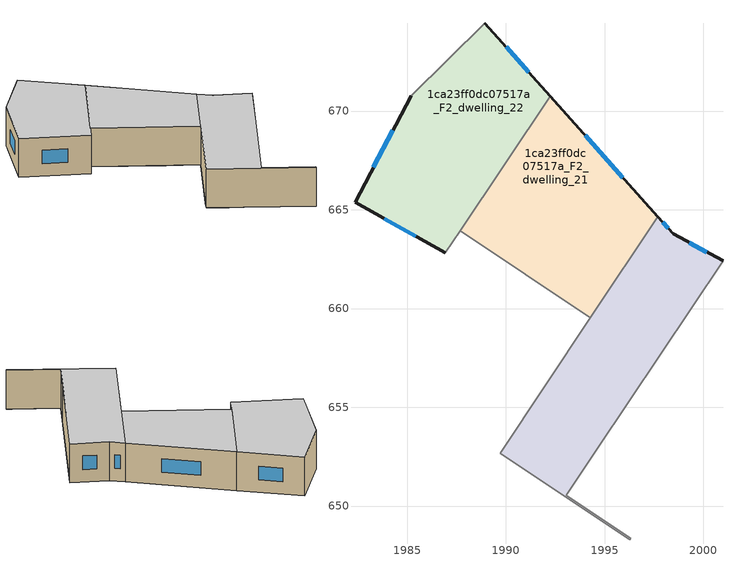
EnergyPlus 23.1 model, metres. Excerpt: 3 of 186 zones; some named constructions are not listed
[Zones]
1ca23ff0dc07517a_F2_dwelling_19
 floor to 1ca23ff0dc07517a_F1_dwelling_19 (EU_floor_Construction): 2001,662.42 1993.06,650.54 1995.95,648.6 1992,651.15 1991.08,651.76 1998.73,663.64 z6
 floor to 1ca23ff0dc07517a_F1_dwelling_21 (EU_floor_Construction): 1998.48,663.78 1998.73,663.64 1991.57,652.52 1990.19,653.41 1997.71,664.64 z6
 floor to 1ca23ff0dc07517a_F1_dwelling_16 (EU_floor_Construction): 1995.95,648.6 1996.32,648.36 1996.28,648.29 1992,651.15 z6
 floor to 1ca23ff0dc07517a_F1_dwelling_20 (EU_floor_Construction): 1991.57,652.52 1991.08,651.76 1989.71,652.68 1990.19,653.41 z6
 wall outside (EU_wall_Construction): 2001,662.42 1998.48,663.78 1997.71,664.64 z6:9
 wall to 1ca23ff0dc07517a_F2_dwelling_14 (EU_wall_Construction): 1996.28,648.29 1996.32,648.36 1993.06,650.54 1994.64,652.91 z6:9
 wall to 1ca23ff0dc07517a_F2_dwelling_16 (EU_wall_Construction): 1989.71,652.68 1996.28,648.29 z6:9
 wall to 1ca23ff0dc07517a_F2_dwelling_20 (EU_wall_Construction): 1994.29,659.53 1989.71,652.68 z6:9
 wall to 1ca23ff0dc07517a_F2_dwelling_17 (EU_wall_Construction): 1994.64,652.91 2001,662.42 z6:9
 wall to 1ca23ff0dc07517a_F2_dwelling_21 (EU_wall_Construction): 1997.71,664.64 1994.29,659.53 z6:9
 window (EU_Window_Construction): 1998.23,664.06 1997.96,664.36 / 2000.18,662.86 1999.3,663.34 z6.98:8.02
 ceiling to 1ca23ff0dc07517a_F3_dwelling_19 (EU_floor_Construction): 1996.32,648.36 1993.06,650.54 2001,662.42 1998.48,663.78 1997.71,664.64 1989.71,652.68 1996.28,648.29 z9
1ca23ff0dc07517a_F2_dwelling_21
 floor to 1ca23ff0dc07517a_F1_dwelling_21 (EU_floor_Construction): 1995.92,666.64 1997.71,664.64 1994.29,659.53 1992.23,660.91 z6
 floor to 1ca23ff0dc07517a_F1_dwelling_23 (EU_floor_Construction): 1992.24,670.75 1995.92,666.64 1993.98,663.63 1989.44,666.56 z6
 floor to 1ca23ff0dc07517a_F1_dwelling_22 (EU_floor_Construction): 1993.98,663.63 1992.23,660.91 1987.69,663.95 1989.44,666.56 z6
 wall outside (EU_wall_Construction): 1997.71,664.64 1992.24,670.75 z6:9
 wall to 1ca23ff0dc07517a_F2_dwelling_20 (EU_wall_Construction): 1987.69,663.95 1994.29,659.53 z6:9
 wall to 1ca23ff0dc07517a_F2_dwelling_22 (EU_wall_Construction): 1992.24,670.75 1987.69,663.95 z6:9
 window (EU_Window_Construction): 1995.93,666.63 1994.02,668.77 z6.98:8.02
 ceiling to 1ca23ff0dc07517a_F3_dwelling_21 (EU_floor_Construction): 1994.29,659.53 1997.71,664.64 1992.24,670.75 1987.69,663.95 z9
1ca23ff0dc07517a_F2_dwelling_22
 floor to 1ca23ff0dc07517a_F1_dwelling_23 (EU_floor_Construction): 1988.94,674.45 1992.24,670.75 1989.44,666.56 1984.62,669.66 1985.21,670.79 z6
 floor to 1ca23ff0dc07517a_F1_dwelling_22 (EU_floor_Construction): 1989.44,666.56 1986.94,662.82 1982.36,665.39 1984.62,669.66 z6
 wall outside (EU_wall_Construction): 1992.24,670.75 1988.94,674.45 / 1985.21,670.79 1982.36,665.39 1986.94,662.82 z6:9
 wall adiabatic (EU_wall_Construction): 1988.94,674.45 1985.21,670.79 z6:9
 wall to 1ca23ff0dc07517a_F2_dwelling_20 (EU_wall_Construction): 1986.94,662.82 1987.69,663.95 z6:9
 window (EU_Window_Construction): 1991.17,671.96 1990.01,673.25 / 1983.85,664.55 1985.45,663.66 / 1984.29,669.03 1983.29,667.14 z6.98:8.02
 ceiling to 1ca23ff0dc07517a_F3_dwelling_22 (EU_floor_Construction): 1986.94,662.82 1992.24,670.75 1988.94,674.45 1985.21,670.79 1982.36,665.39 z9
[SCHEDULE:FILE] Column Number=1; Rows to Skip at Top=0; Number of Hours of Data=8760; Column Separator=Comma; Interpolate to Timestep=No; Minutes per Item=60; Adjust Schedule for Daylight Savings=Yes
Name | File
EU_Step8_GainSchedule_1ca23ff0dc07517a_F1_dwelling_18_f000 | ../../schedules/1ca23ff0dc07517a/1ca23ff0dc07517a_F1_dwelling_18_f000_gain.csv
EU_Step8_GainSchedule_1ca23ff0dc07517a_F1_dwelling_19_f000 | ../../schedules/1ca23ff0dc07517a/1ca23ff0dc07517a_F1_dwelling_19_f000_gain.csv
EU_Step8_GainSchedule_1ca23ff0dc07517a_F1_dwelling_20_f000 | ../../schedules/1ca23ff0dc07517a/1ca23ff0dc07517a_F1_dwelling_20_f000_gain.csv
EU_Step8_GainSchedule_1ca23ff0dc07517a_F1_dwelling_21_f000 | ../../schedules/1ca23ff0dc07517a/1ca23ff0dc07517a_F1_dwelling_21_f000_gain.csv
EU_Step8_GainSchedule_1ca23ff0dc07517a_F1_dwelling_22_f000 | ../../schedules/1ca23ff0dc07517a/1ca23ff0dc07517a_F1_dwelling_22_f000_gain.csv
EU_Step8_GainSchedule_1ca23ff0dc07517a_F1_dwelling_23_f000 | ../../schedules/1ca23ff0dc07517a/1ca23ff0dc07517a_F1_dwelling_23_f000_gain.csv
EU_Step8_GainSchedule_1ca23ff0dc07517a_F2_dwelling_21_f000 | ../../schedules/1ca23ff0dc07517a/1ca23ff0dc07517a_F2_dwelling_21_f000_gain.csv
EU_Step8_GainSchedule_1ca23ff0dc07517a_F2_dwelling_22_f000 | ../../schedules/1ca23ff0dc07517a/1ca23ff0dc07517a_F2_dwelling_22_f000_gain.csv
